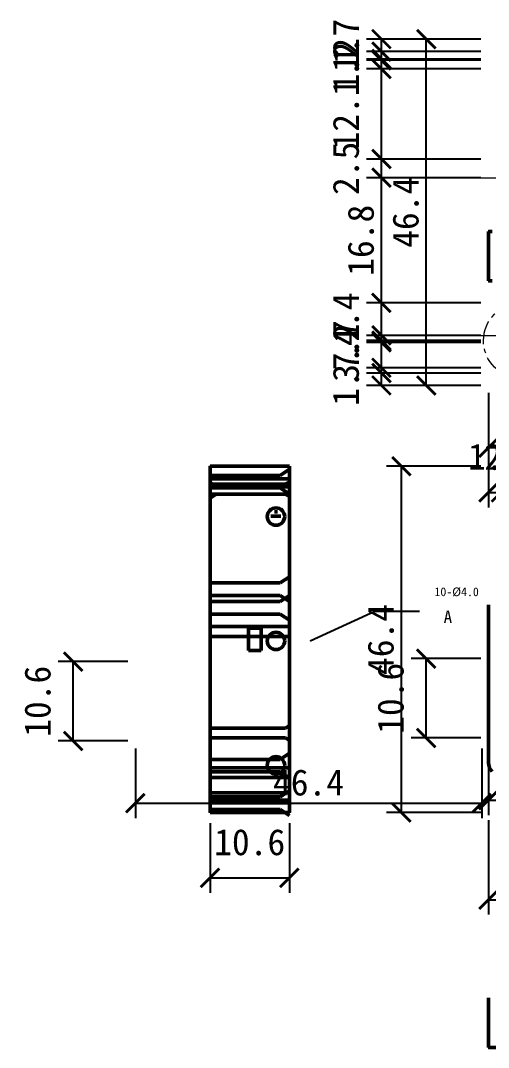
# Model space of a CAD drawing. Header units: metres. Extents: x 0 to 1189, y 0 to 841.
# Drawn here: x 362.8 to 425.5, y 503.3 to 640.9 of the extents above; entities that cross this region are included whole.
import ezdxf

# ---------------------------------------------------------------- set-up
doc = ezdxf.new("R2010")
doc.units = ezdxf.units.M
doc.linetypes.add('CENTER', pattern=[5.079999999999999, 3.175, -0.635, 0.635, -0.635])
for name, color, linetype, lineweight in [('CENTER', 1, 'CENTER', 18), ('DIM', 2, 'CONTINUOUS', 18), ('LEADER', 2, 'CONTINUOUS', 18), ('OUTLINE', 7, 'CONTINUOUS', 50), ('TEXT', 7, 'CONTINUOUS', 13)]:
    doc.layers.add(name, color=color, linetype=linetype, lineweight=lineweight)
doc.styles.add('OpenSansCondensed-Light', font='OpenSansCondensed-Light.ttf')
doc.styles.add('SimSun', font='simsun.ttc')
doc.dimstyles.new('EZDXF', dxfattribs={"dimtxt": 0.25, "dimasz": 0.175, "dimexe": 0.375, "dimexo": 0.125, "dimgap": 0.1, "dimtad": 1, "dimlfac": 100, "dimzin": 12, "dimdsep": 46, "dimtxsty": 'OpenSansCondensed-Light', "dimblk": 'ARCHTICK', "dimcen": 2.5, "dimazin": 3, "dimtfac": 0.5, "dimtmove": 2, "dimatfit": 3})
doc.dimstyles.new('GB_DIM', dxfattribs={"dimtxt": 3.5, "dimasz": 2.5, "dimexe": 2, "dimexo": 1, "dimgap": 1, "dimtad": 1, "dimdec": 1, "dimzin": 12, "dimdsep": 46, "dimtxsty": 'SimSun', "dimblk": 'ARCHTICK', "dimcen": 2.5, "dimclrd": 2, "dimclre": 2, "dimclrt": 7, "dimadec": 0, "dimazin": 3, "dimtfac": 1, "dimtmove": 2, "dimatfit": 3})

# ---------------------------------------------------------------- blocks, each defined once
blk = doc.blocks.new('_ARCHTICK')
at = {"color": 0, "linetype": 'BYBLOCK', "const_width": 0.15}
blk.add_lwpolyline([(-0.5, -0.5), (0.5, 0.5)], dxfattribs=at)

msp = doc.modelspace()

# ---------------------------------------------------------------- linework, layer by layer
at = {"layer": 'CENTER'}
for p, q in [((423.859165, 619.86055), (430.49183500000004, 619.86055)), ((423.859165, 598.712665), (430.49183500000004, 598.712665))]:
    msp.add_line(p, q, dxfattribs=at)
msp.add_circle((429.8419, 598.0294), 4.999499999999999, dxfattribs=at)
at = {"layer": 'OUTLINE'}
for p, q in [((425.509, 606.0286), (425.509, 612.66127)), ((388.213, 581.19736), (398.84527, 581.19736)), ((398.845270000255, 580.7974), (397.595395000255, 579.96415)), ((398.845270000255, 580.7974), (397.595395000255, 579.96415)), ((397.595395000255, 579.96415), (388.212999999999, 579.96415)), ((397.595395000255, 579.96415), (388.212999999999, 579.96415)), ((388.213, 536.4685000000001), (388.213, 579.5308600000001)), ((398.84527, 579.5308600000001), (388.213, 579.5308600000001)), ((398.84527, 579.5308600000001), (398.84527, 536.4685000000001)), ((388.212999999999, 579.0142450000001), (389.03791749999897, 578.4643)), ((398.345320000255, 578.7976), (388.212999999999, 578.7976)), ((398.345320000255, 578.7976), (388.212999999999, 578.7976)), ((397.595395000255, 578.29765), (388.212999999999, 578.29765)), ((397.595395000255, 578.29765), (388.212999999999, 578.29765)), ((389.03791749999897, 578.4643), (398.845270000255, 578.4643)), ((398.845270000255, 577.4644000000001), (397.595395000255, 578.29765)), ((398.845270000255, 577.4644000000001), (397.595395000255, 578.29765)), ((398.845270000255, 579.1309), (398.345320000255, 578.7976)), ((398.845270000255, 579.1309), (398.345320000255, 578.7976)), ((398.345320000255, 577.4644000000001), (388.212999999999, 577.4644000000001)), ((388.212999999999, 576.914455), (389.03791749999897, 577.4644000000001)), ((398.345320000255, 577.4644000000001), (388.212999999999, 577.4644000000001)), ((389.03791749999897, 577.4644000000001), (398.845270000255, 577.4644000000001)), ((398.845270000255, 577.1311000000001), (398.345320000255, 577.4644000000001)), ((398.845270000255, 577.1311000000001), (398.345320000255, 577.4644000000001)), ((396.85646890000004, 575.1039694), (397.23443110000005, 575.1039694)), ((397.7100502, 574.5146950000001), (396.3808498, 574.5146950000001)), ((397.595395000255, 565.56559), (388.212999999999, 565.56559)), ((398.845270000255, 566.3988400000001), (397.595395000255, 565.56559)), ((397.595395000255, 563.89909), (388.212999999999, 563.89909)), ((397.595395000255, 563.06584), (388.212999999999, 563.06584)), ((398.845270000255, 563.89909), (397.595395000255, 563.06584)), ((398.845270000255, 563.06584), (397.595395000255, 563.89909)), ((397.595395000255, 561.39934), (388.212999999999, 561.39934)), ((398.845270000255, 560.56609), (397.595395000255, 561.39934)), ((425.509, 541.4846650000001), (425.509, 562.63255)), ((398.511970000255, 559.73284), (388.212999999999, 559.73284)), ((393.37915000000004, 556.49983), (393.37915000000004, 559.49953)), ((393.37915000000004, 559.49953), (395.04565, 559.49953)), ((395.04565, 556.49983), (395.04565, 559.49953)), ((398.845270000255, 559.73284), (398.511970000255, 559.73284)), ((398.511970000255, 558.39964), (388.212999999999, 558.39964)), ((398.845270000255, 558.39964), (398.511970000255, 558.39964)), ((395.04565, 556.49983), (393.37915000000004, 556.49983)), ((398.845270000255, 546.4675), (398.345320000255, 546.1342)), ((398.845270000255, 546.4675), (398.345320000255, 546.1342)), ((398.345320000255, 546.1342), (388.212999999999, 546.1342)), ((398.345320000255, 546.1342), (388.212999999999, 546.1342)), ((398.345320000255, 544.801), (388.212999999999, 544.801)), ((398.345320000255, 544.801), (388.212999999999, 544.801)), ((398.845270000255, 544.4677), (398.345320000255, 544.801)), ((398.845270000255, 544.4677), (398.345320000255, 544.801)), ((398.845270000255, 542.751205), (397.595395000255, 541.917955)), ((397.595395000255, 541.917955), (388.212999999999, 541.917955)), ((388.212999999999, 540.8183983), (388.546299999999, 540.8183983)), ((388.546299999999, 540.8183983), (398.845270000255, 540.8183983)), ((397.595395000255, 540.2514550000001), (388.212999999999, 540.2514550000001)), ((388.212999999999, 539.4851983), (388.546299999999, 539.4851983)), ((388.546299999999, 539.4851983), (398.845270000255, 539.4851983)), ((398.845270000255, 539.4182050000001), (397.595395000255, 540.2514550000001)), ((388.212999999999, 537.43507), (388.546299999999, 537.43507)), ((388.212999999999, 537.43507), (388.546299999999, 537.43507)), ((397.595395000255, 536.90179), (388.212999999999, 536.90179)), ((397.595395000255, 536.90179), (388.212999999999, 536.90179)), ((388.546299999999, 537.43507), (398.845270000255, 537.43507)), ((388.546299999999, 537.43507), (398.845270000255, 537.43507)), ((398.845270000255, 537.73504), (397.595395000255, 536.90179)), ((398.845270000255, 537.73504), (397.595395000255, 536.90179)), ((388.213, 536.4685000000001), (398.84527, 536.4685000000001)), ((388.212999999999, 536.1018700000001), (388.546299999999, 536.1018700000001)), ((388.212999999999, 536.1018700000001), (388.546299999999, 536.1018700000001)), ((397.595395000255, 535.23529), (388.212999999999, 535.23529)), ((397.595395000255, 535.23529), (388.212999999999, 535.23529)), ((388.546299999999, 536.1018700000001), (398.845270000255, 536.1018700000001)), ((388.546299999999, 536.1018700000001), (398.845270000255, 536.1018700000001)), ((398.845270000255, 534.40204), (397.595395000255, 535.23529)), ((398.845270000255, 534.40204), (397.595395000255, 535.23529)), ((398.84527, 534.802), (388.213, 534.802)), ((425.509, 503.339), (425.509, 509.97167))]:
    msp.add_line(p, q, dxfattribs=at)
for centre in [(397.04545, 574.4647), (397.04545, 557.7997), (397.04545, 541.1347000000001)]:
    msp.add_circle(centre, 1.1672166, dxfattribs=at)
msp.add_arc((427.1755, 541.4846650000001), 1.6664999999999999, 179.9998479605043, 224.99995319007914, dxfattribs=at)
for points in [[(425.9969512, 612.66127), (425.9596216, 612.66127), (425.9229586, 612.66127), (425.8876288, 612.66127), (425.8539655, 612.66127), (425.8209688, 612.66127), (425.79030520000003, 612.66127), (425.7606415, 612.66127), (425.7326443, 612.66127), (425.7063136, 612.66127), (425.6813161, 612.66127), (425.6579851, 612.66127), (425.6359873, 612.66127), (425.6163226, 612.66127), (425.59765780000004, 612.66127), (425.5813261, 612.66127), (425.5663276, 612.66127), (425.5526623, 612.66127), (425.5416634, 612.66127), (425.5313311, 612.66127), (425.5239985, 612.66127), (425.51766580000003, 612.66127), (425.5129996, 612.66127), (425.5106665, 612.66127), (425.509, 612.66127)], [(425.509, 606.0286), (425.5106665, 606.0286), (425.5129996, 606.0286), (425.51766580000003, 606.0286), (425.5239985, 606.0286), (425.5313311, 606.0286), (425.5416634, 606.0286), (425.5526623, 606.0286), (425.5663276, 606.0286), (425.5813261, 606.0286), (425.59765780000004, 606.0286), (425.6163226, 606.0286), (425.6359873, 606.0286), (425.6579851, 606.0286), (425.6813161, 606.0286), (425.7063136, 606.0286), (425.7326443, 606.0286), (425.7606415, 606.0286), (425.79030520000003, 606.0286), (425.8209688, 606.0286), (425.8539655, 606.0286), (425.8876288, 606.0286), (425.9229586, 606.0286), (425.9596216, 606.0286), (425.9969512, 606.0286)], [(388.213, 581.19736), (388.213, 581.1910273), (388.213, 581.1813616000001), (388.213, 581.1633634), (388.213, 581.1380326), (388.213, 581.1080356), (388.213, 581.0680396), (388.213, 581.0247106), (388.213, 580.9720492), (388.213, 580.9147216), (388.213, 580.8517279), (388.213, 580.7817349000001), (388.213, 580.7090755), (388.213, 580.6277503), (388.213, 580.5444253000001), (388.213, 580.4554342), (388.213, 580.3627768), (388.213, 580.267453), (388.213, 580.167463), (388.213, 580.0661398), (388.213, 579.9614836000001), (388.213, 579.8554942000001), (388.213, 579.7481716), (388.213, 579.6395158), (388.213, 579.5308600000001)], [(398.84527, 579.5308600000001), (398.84527, 579.6395158), (398.84527, 579.7481716), (398.84527, 579.8554942000001), (398.84527, 579.9614836000001), (398.84527, 580.0661398), (398.84527, 580.167463), (398.84527, 580.267453), (398.84527, 580.3627768), (398.84527, 580.4554342), (398.84527, 580.5444253000001), (398.84527, 580.6277503), (398.84527, 580.7090755), (398.84527, 580.7817349000001), (398.84527, 580.8517279), (398.84527, 580.9147216), (398.84527, 580.9720492), (398.84527, 581.0247106), (398.84527, 581.0680396), (398.84527, 581.1080356), (398.84527, 581.1380326), (398.84527, 581.1633634), (398.84527, 581.1813616000001), (398.84527, 581.1910273), (398.84527, 581.19736)], [(388.213, 536.4685000000001), (388.213, 536.3595109), (388.213, 536.2511884), (388.213, 536.1438658000001), (388.213, 536.0378764000001), (388.213, 535.9332202), (388.213, 535.831897), (388.213, 535.731907), (388.213, 535.6362499), (388.213, 535.5439258), (388.213, 535.4549347), (388.213, 535.3712764), (388.213, 535.2899512), (388.213, 535.2176251000001), (388.213, 535.1476321), (388.213, 535.0843051), (388.213, 535.0273108), (388.213, 534.9746494), (388.213, 534.9313204), (388.213, 534.8913244), (388.213, 534.8609941), (388.213, 534.8359966), (388.213, 534.8176651), (388.213, 534.8079994), (388.213, 534.802)], [(398.84527, 534.802), (398.84527, 534.8079994), (398.84527, 534.8176651), (398.84527, 534.8359966), (398.84527, 534.8609941), (398.84527, 534.8913244), (398.84527, 534.9313204), (398.84527, 534.9746494), (398.84527, 535.0273108), (398.84527, 535.0843051), (398.84527, 535.1476321), (398.84527, 535.2176251000001), (398.84527, 535.2899512), (398.84527, 535.3712764), (398.84527, 535.4549347), (398.84527, 535.5439258), (398.84527, 535.6362499), (398.84527, 535.731907), (398.84527, 535.831897), (398.84527, 535.9332202), (398.84527, 536.0378764000001), (398.84527, 536.1438658000001), (398.84527, 536.2511884), (398.84527, 536.3595109), (398.84527, 536.4685000000001)], [(425.509, 503.339), (425.5149994, 503.339), (425.5246651, 503.339), (425.54299660000004, 503.339), (425.5679941, 503.339), (425.5983244, 503.339), (425.6383204, 503.339), (425.6816494, 503.339), (425.7343108, 503.339), (425.7913051, 503.339), (425.8546321, 503.339), (425.9246251, 503.339), (425.9969512, 503.339), (426.0782764, 503.339), (426.1619347, 503.339), (426.2509258, 503.339), (426.3432499, 503.339), (426.43890700000003, 503.339), (426.538897, 503.339), (426.64022020000004, 503.339), (426.7448764, 503.339), (426.8508658, 503.339), (426.95818840000004, 503.339), (427.0665109, 503.339), (427.1755, 503.339)]]:
    msp.add_spline(points, degree=3, dxfattribs=at)

# ---------------------------------------------------------------- texts
at = {"layer": 'TEXT', "style": 'SimSun'}
for s, height, p in [('10-%%C4.0', 1.16655, (418.27686, 563.7993)), ('A', 1.6664999999999999, (419.5090000034269, 560.19966))]:
    msp.add_text(s, height=height, dxfattribs=at).set_placement(p)

# ---------------------------------------------------------------- dimensions: what is measured, and where the dimension line sits
at = {"layer": 'DIM'}
for base, p1, p2 in [((411.1771, 636.75886), (425.509, 636.75886), (425.509, 638.42536)), ((417.17650000000003, 592.03), (425.509, 592.03), (425.509, 638.42536)), ((411.1771, 634.42576), (425.509, 634.42576), (425.509, 635.59231)), ((411.1771, 635.75896), (425.509, 635.75896), (425.509, 636.75886)), ((411.1771, 635.59231), (425.509, 635.59231), (425.509, 635.75896)), ((411.1771, 622.3603), (425.509, 622.3603), (425.509, 634.42576)), ((411.1771, 619.86055), (425.509, 619.86055), (425.509, 622.3603)), ((411.1771, 603.09556), (425.509, 603.09556), (425.509, 619.86055)), ((411.1771, 598.72933), (425.509, 598.72933), (425.509, 603.09556)), ((411.1771, 598.0294), (425.509, 598.0294), (425.509, 598.72933)), ((411.1771, 597.79609), (425.509, 597.79609), (425.509, 598.0294)), ((411.1771, 594.39643), (425.509, 594.39643), (425.509, 597.79609)), ((411.1771, 592.03), (425.509, 592.03), (425.509, 593.6965)), ((411.1771, 593.6965), (425.509, 593.6965), (425.509, 594.39643)), ((413.8435, 534.802), (425.509, 534.802), (425.509, 581.19736)), ((369.8815, 544.4010400000001), (378.214, 544.4010400000001), (378.214, 555.03331)), ((417.17650000000003, 544.801), (425.509, 544.801), (425.509, 555.43327))]:
    msp.add_linear_dim(base=base, p1=p1, p2=p2, angle=90, dimstyle='GB_DIM', dxfattribs=at).render()
for base, p1, p2 in [((425.509, 577.6981), (425.509, 592.03), (427.1755, 592.03)), ((425.509, 583.6975), (425.509, 592.03), (506.1676, 592.03)), ((427.1755, 577.6981), (427.1755, 592.03), (429.8419, 592.03)), ((378.214, 536.0685400000001), (378.214, 544.4010400000001), (424.60936000000004, 544.4010400000001)), ((425.509, 536.4685000000001), (425.509, 544.801), (506.1676, 544.801)), ((388.212999999999, 526.0696784919504), (388.212999999999, 534.4021784919504), (398.845270000255, 534.4021784919504)), ((425.509, 523.1365000000001), (425.509, 534.802), (506.1676, 534.802))]:
    msp.add_linear_dim(base=base, p1=p1, p2=p2, dimstyle='GB_DIM', dxfattribs=at).render()

# ---------------------------------------------------------------- leaders
at = {"layer": 'LEADER'}
msp.add_leader([(401.61166000000003, 557.7997), (410.27746, 561.7993), (416.27686, 561.7993)], dimstyle='EZDXF', dxfattribs=at)

doc.saveas('drawing.dxf')
